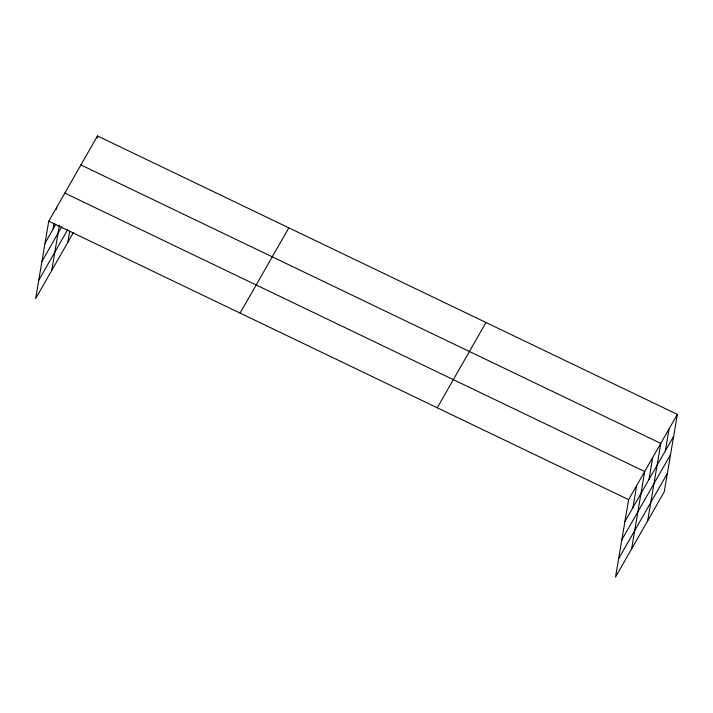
<?xml version="1.0" encoding="UTF-8"?>
<svg xmlns="http://www.w3.org/2000/svg" width="713" height="713" viewBox="0 0 713 713"><rect width="100%" height="100%" fill="white"/><g stroke="black" fill="none" stroke-linecap="round" stroke-linejoin="round"><path stroke-width="1.07" d="M677.35 414.396L628.616 499.661L615.524 577.049L664.258 491.783L677.35 414.396L97.476 135.951L48.742 221.217L35.65 298.604L73.341 232.661M53.074 229.06L54.001 223.579M56.407 209.337L56.782 207.144M51.737 270.468L59.393 225.165M67.815 242.331L69.705 231.137M97.111 138.144L97.476 135.951M632.948 507.504L636.656 485.598M631.611 548.912L644.695 471.525L64.821 193.08M649.035 479.368L652.734 457.452M647.689 520.775L660.782 443.388L80.908 164.944M665.354 450.803L669.061 428.887M45.035 243.133L55.757 224.372M41.933 261.439L61.773 226.734M38.743 280.298L67.699 229.648M240.094 313.105L288.836 227.839M437.256 407.774L485.99 322.508M624.909 521.577L673.642 436.311M621.807 539.884L670.55 454.618M618.617 558.742L667.359 473.477M48.742 221.217L628.616 499.661"/></g></svg>
